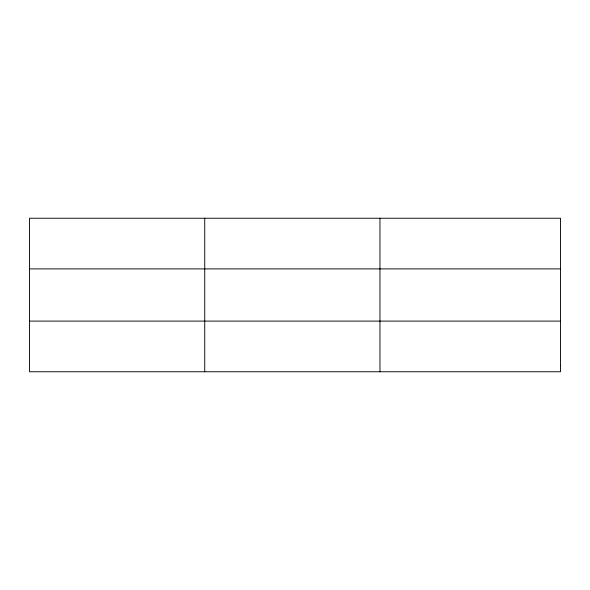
<?xml version="1.0" encoding="UTF-8"?>
<svg xmlns="http://www.w3.org/2000/svg" width="590" height="590" viewBox="0 0 590 590"><rect width="100%" height="100%" fill="white"/><g stroke="black" fill="none" stroke-linecap="round" stroke-linejoin="round"><path stroke-width="0.89" d="M204.73 371.759L204.73 218.241M379.96 371.759L379.96 218.241M29.5 268.9L560.5 268.9M29.5 321.1L560.5 321.1M560.5 365.424L560.5 371.759L29.5 371.759L29.5 218.241L560.5 218.241L560.5 365.424"/></g></svg>
